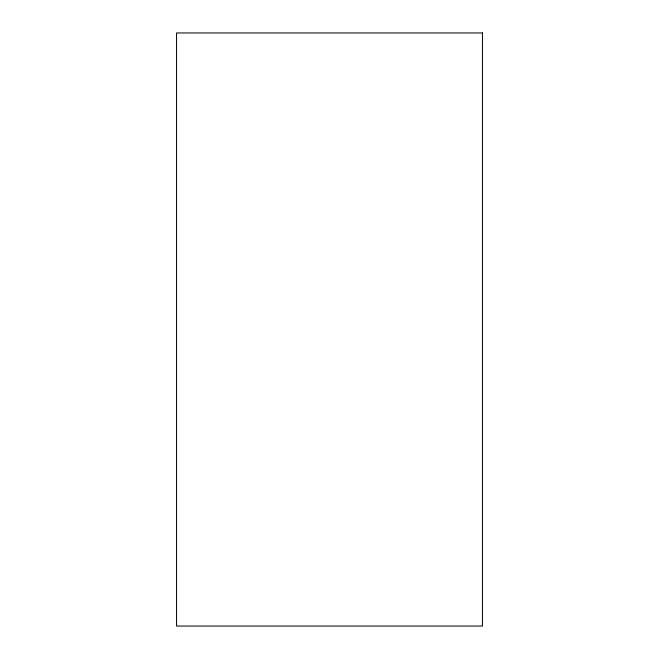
<?xml version="1.0" encoding="UTF-8"?>
<svg xmlns="http://www.w3.org/2000/svg" width="659" height="659" viewBox="0 0 659 659"><rect width="100%" height="100%" fill="white"/><g stroke="black" fill="none" stroke-linecap="round" stroke-linejoin="round"><path stroke-width="0.99" d="M482.454 32.95L176.546 32.95L176.546 626.05L482.454 626.05L482.454 32.95"/></g></svg>
